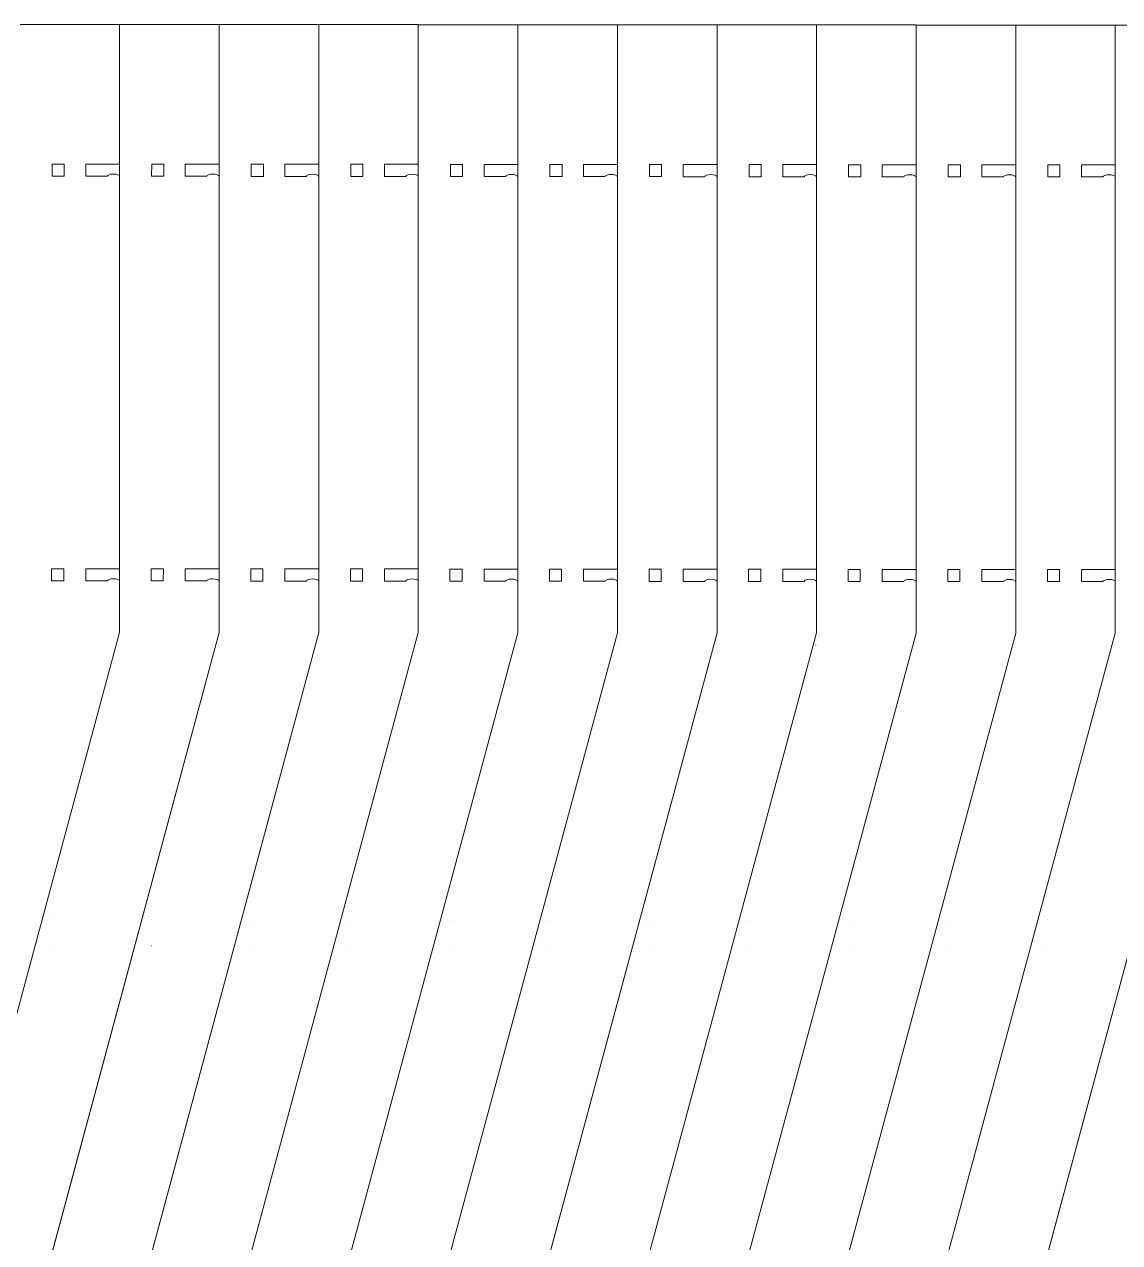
# Model space of a CAD drawing. Header units: millimetres. Extents: x 1124 to 2599, y -2339 to -506.
# Drawn here: x 1516.4 to 1877.7, y -907.8 to -506 of the extents above; entities that cross this region are included whole.
import ezdxf

# ---------------------------------------------------------------- set-up
doc = ezdxf.new("R2010")
doc.units = ezdxf.units.MM
doc.header["$MEASUREMENT"] = 0
doc.layers.add('Layer 1', color=7, linetype='Continuous')

msp = doc.modelspace()

# ---------------------------------------------------------------- linework, layer by layer
at = {"layer": 'Layer 1', "color": 6, "lineweight": 9}
for points in [[(1514.9791, -506.0138), (1514.9791, -506.0138), (1547.8206, -506.0138), (1547.8206, -506.0138)], [(1547.8206, -506.0138), (1547.8206, -506.0138), (1547.8206, -552.0977), (1547.8206, -552.0977)], [(1547.8206, -506.0405), (1547.8206, -506.0405), (1580.6633, -506.0405), (1580.6633, -506.0405)], [(1547.8206, -506.0405), (1547.8206, -506.0405), (1547.8206, -706.5675), (1547.8206, -706.5675)], [(1580.6633, -506.0405), (1580.6633, -506.0405), (1580.6633, -552.1232), (1580.6633, -552.1232)], [(1580.6633, -506.066), (1580.6633, -506.066), (1613.5049, -506.066), (1613.5049, -506.066)], [(1580.6633, -506.066), (1580.6633, -506.066), (1580.6633, -706.5931), (1580.6633, -706.5931)], [(1613.5049, -506.066), (1613.5049, -506.066), (1613.5049, -552.1499), (1613.5049, -552.1499)], [(1613.5049, -506.0926), (1613.5049, -506.0926), (1646.3465, -506.0926), (1646.3465, -506.0926)], [(1613.5049, -506.0926), (1613.5049, -506.0926), (1613.5049, -706.6197), (1613.5049, -706.6197)], [(1646.3465, -506.0926), (1646.3465, -506.0926), (1646.3465, -552.1754), (1646.3465, -552.1754)], [(1646.3465, -506.1182), (1646.3465, -506.1182), (1679.188, -506.1182), (1679.188, -506.1182)], [(1646.3465, -506.1182), (1646.3465, -506.1182), (1646.3465, -706.6452), (1646.3465, -706.6452)], [(1679.188, -506.1182), (1679.188, -506.1182), (1679.188, -552.2021), (1679.188, -552.2021)], [(1679.188, -506.1448), (1679.188, -506.1448), (1712.0296, -506.1448), (1712.0296, -506.1448)], [(1679.188, -506.1448), (1679.188, -506.1448), (1679.188, -706.6719), (1679.188, -706.6719)], [(1712.0296, -506.1448), (1712.0296, -506.1448), (1712.0296, -552.2276), (1712.0296, -552.2276)], [(1712.0296, -506.1703), (1712.0296, -506.1703), (1744.8723, -506.1703), (1744.8723, -506.1703)], [(1712.0296, -506.1703), (1712.0296, -506.1703), (1712.0296, -706.6974), (1712.0296, -706.6974)], [(1744.8723, -506.1703), (1744.8723, -506.1703), (1744.8723, -552.2542), (1744.8723, -552.2542)], [(1744.8723, -506.197), (1744.8723, -506.197), (1777.7139, -506.197), (1777.7139, -506.197)], [(1744.8723, -506.197), (1744.8723, -506.197), (1744.8723, -706.7241), (1744.8723, -706.7241)], [(1777.7139, -506.197), (1777.7139, -506.197), (1777.7139, -552.2798), (1777.7139, -552.2798)], [(1777.7139, -506.2225), (1777.7139, -506.2225), (1810.5554, -506.2225), (1810.5554, -506.2225)], [(1777.7139, -506.2225), (1777.7139, -506.2225), (1777.7139, -706.7496), (1777.7139, -706.7496)], [(1810.5554, -506.2225), (1810.5554, -506.2225), (1810.5554, -552.3064), (1810.5554, -552.3064)], [(1810.5554, -506.2492), (1810.5554, -506.2492), (1843.397, -506.2492), (1843.397, -506.2492)], [(1810.5554, -506.2492), (1810.5554, -506.2492), (1810.5554, -706.7762), (1810.5554, -706.7762)], [(1843.397, -506.2492), (1843.397, -506.2492), (1843.397, -552.3319), (1843.397, -552.3319)], [(1843.397, -506.2492), (1843.397, -506.2492), (1876.2386, -506.2492), (1876.2386, -506.2492)], [(1843.397, -506.2492), (1843.397, -506.2492), (1843.397, -706.7762), (1843.397, -706.7762)], [(1876.2386, -506.2492), (1876.2386, -506.2492), (1876.2386, -552.3319), (1876.2386, -552.3319)], [(1876.2386, -506.2747), (1876.2386, -506.2747), (1909.0813, -506.2747), (1909.0813, -506.2747)], [(1876.2386, -506.2747), (1876.2386, -506.2747), (1876.2386, -706.8018), (1876.2386, -706.8018)], [(1529.5534, -552.0922), (1529.5534, -552.0922), (1525.5574, -552.0888), (1525.5574, -552.0888)], [(1536.6574, -552.0977), (1536.6574, -552.0977), (1547.8206, -552.0977), (1547.8206, -552.0977)], [(1562.3949, -552.1177), (1562.3949, -552.1177), (1558.3989, -552.1155), (1558.3989, -552.1155)], [(1569.4989, -552.1232), (1569.4989, -552.1232), (1580.6633, -552.1232), (1580.6633, -552.1232)], [(1595.2365, -552.1443), (1595.2365, -552.1443), (1591.2405, -552.141), (1591.2405, -552.141)], [(1602.3405, -552.1499), (1602.3405, -552.1499), (1613.5049, -552.1499), (1613.5049, -552.1499)], [(1628.0781, -552.1699), (1628.0781, -552.1699), (1624.0832, -552.1676), (1624.0832, -552.1676)], [(1635.1821, -552.1754), (1635.1821, -552.1754), (1646.3465, -552.1754), (1646.3465, -552.1754)], [(1660.9208, -552.1965), (1660.9208, -552.1965), (1656.9248, -552.1932), (1656.9248, -552.1932)], [(1668.0248, -552.2021), (1668.0248, -552.2021), (1679.188, -552.2021), (1679.188, -552.2021)], [(1693.7623, -552.222), (1693.7623, -552.222), (1689.7663, -552.2198), (1689.7663, -552.2198)], [(1700.8663, -552.2276), (1700.8663, -552.2276), (1712.0296, -552.2276), (1712.0296, -552.2276)], [(1726.6039, -552.2487), (1726.6039, -552.2487), (1722.6079, -552.2453), (1722.6079, -552.2453)], [(1733.7079, -552.2542), (1733.7079, -552.2542), (1744.8723, -552.2542), (1744.8723, -552.2542)], [(1759.4455, -552.2742), (1759.4455, -552.2742), (1755.4495, -552.272), (1755.4495, -552.272)], [(1766.5495, -552.2798), (1766.5495, -552.2798), (1777.7139, -552.2798), (1777.7139, -552.2798)], [(1792.287, -552.3008), (1792.287, -552.3008), (1788.2922, -552.2975), (1788.2922, -552.2975)], [(1799.391, -552.3064), (1799.391, -552.3064), (1810.5554, -552.3064), (1810.5554, -552.3064)], [(1825.1297, -552.3264), (1825.1297, -552.3264), (1821.1337, -552.3242), (1821.1337, -552.3242)], [(1832.2337, -552.3319), (1832.2337, -552.3319), (1843.397, -552.3319), (1843.397, -552.3319)], [(1857.9713, -552.3264), (1857.9713, -552.3264), (1853.9753, -552.3242), (1853.9753, -552.3242)], [(1865.0753, -552.3319), (1865.0753, -552.3319), (1876.2386, -552.3319), (1876.2386, -552.3319)], [(1536.654, -556.0937), (1536.654, -556.0937), (1543.758, -556.0937), (1543.758, -556.0937)], [(1543.758, -556.0937), (1543.758, -555.7097), (1544.6582, -555.3911), (1545.7571, -555.3922)], [(1547.8206, -556.0937), (1547.8206, -556.0937), (1547.8206, -685.5697), (1547.8206, -685.5697)], [(1569.4956, -556.1192), (1569.4956, -556.1192), (1576.5996, -556.1192), (1576.5996, -556.1192)], [(1576.5996, -556.1192), (1576.6007, -555.7363), (1577.4998, -555.4177), (1578.5987, -555.4188)], [(1580.6633, -556.1192), (1580.6633, -556.1192), (1580.6633, -685.5952), (1580.6633, -685.5952)], [(1602.3372, -556.1459), (1602.3372, -556.1459), (1609.4412, -556.1459), (1609.4412, -556.1459)], [(1609.4412, -556.1459), (1609.4423, -555.7618), (1610.3414, -555.4433), (1611.4403, -555.4444)], [(1613.5049, -556.1459), (1613.5049, -556.1459), (1613.5049, -685.6218), (1613.5049, -685.6218)], [(1635.1799, -556.1714), (1635.1799, -556.1714), (1642.2839, -556.1714), (1642.2839, -556.1714)], [(1642.2839, -556.1714), (1642.2839, -555.7885), (1643.183, -555.4699), (1644.2819, -555.471)], [(1646.3465, -556.1714), (1646.3465, -556.1714), (1646.3465, -685.6474), (1646.3465, -685.6474)], [(1668.0214, -556.1981), (1668.0214, -556.1981), (1675.1254, -556.1981), (1675.1254, -556.1981)], [(1675.1254, -556.1981), (1675.1254, -555.814), (1676.0245, -555.4954), (1677.1234, -555.4965)], [(1679.188, -556.1981), (1679.188, -556.1981), (1679.188, -685.674), (1679.188, -685.674)], [(1700.863, -556.2236), (1700.863, -556.2236), (1707.967, -556.2236), (1707.967, -556.2236)], [(1707.967, -556.2236), (1707.967, -555.8406), (1708.8672, -555.5221), (1709.9661, -555.5232)], [(1712.0296, -556.2236), (1712.0296, -556.2236), (1712.0296, -685.6995), (1712.0296, -685.6995)], [(1733.7046, -556.2502), (1733.7046, -556.2502), (1740.8086, -556.2502), (1740.8086, -556.2502)], [(1740.8086, -556.2502), (1740.8097, -555.8662), (1741.7088, -555.5476), (1742.8077, -555.5487)], [(1744.8723, -556.2502), (1744.8723, -556.2502), (1744.8723, -685.7262), (1744.8723, -685.7262)], [(1766.5461, -556.2758), (1766.5461, -556.2758), (1773.6501, -556.2758), (1773.6501, -556.2758)], [(1773.6501, -556.2758), (1773.6513, -555.8928), (1774.5504, -555.5742), (1775.6493, -555.5753)], [(1777.7139, -556.2758), (1777.7139, -556.2758), (1777.7139, -685.7517), (1777.7139, -685.7517)], [(1799.3888, -556.3024), (1799.3888, -556.3024), (1806.4928, -556.3024), (1806.4928, -556.3024)], [(1806.4928, -556.3024), (1806.4928, -555.9183), (1807.3919, -555.5998), (1808.4908, -555.6009)], [(1810.5554, -556.3024), (1810.5554, -556.3024), (1810.5554, -685.7783), (1810.5554, -685.7783)], [(1832.2304, -556.3279), (1832.2304, -556.3279), (1839.3344, -556.3279), (1839.3344, -556.3279)], [(1839.3344, -556.3279), (1839.3344, -555.945), (1840.2335, -555.6264), (1841.3324, -555.6275)], [(1843.397, -556.3279), (1843.397, -556.3279), (1843.397, -685.8039), (1843.397, -685.8039)], [(1865.072, -556.3279), (1865.072, -556.3279), (1872.176, -556.3279), (1872.176, -556.3279)], [(1872.176, -556.3279), (1872.176, -555.945), (1873.0762, -555.6264), (1874.1751, -555.6275)], [(1876.2386, -556.3279), (1876.2386, -556.3279), (1876.2386, -685.8039), (1876.2386, -685.8039)], [(1529.4046, -685.5697), (1529.4046, -685.5697), (1525.4086, -685.5663), (1525.4086, -685.5663)], [(1536.6574, -685.5697), (1536.6574, -685.5697), (1547.8206, -685.5697), (1547.8206, -685.5697)], [(1562.2462, -685.5952), (1562.2462, -685.5952), (1558.2502, -685.5919), (1558.2502, -685.5919)], [(1569.4989, -685.5952), (1569.4989, -685.5952), (1580.6633, -685.5952), (1580.6633, -685.5952)], [(1595.0878, -685.6218), (1595.0878, -685.6218), (1591.0918, -685.6185), (1591.0918, -685.6185)], [(1602.3405, -685.6218), (1602.3405, -685.6218), (1613.5049, -685.6218), (1613.5049, -685.6218)], [(1627.9293, -685.6474), (1627.9293, -685.6474), (1623.9333, -685.644), (1623.9333, -685.644)], [(1635.1821, -685.6474), (1635.1821, -685.6474), (1646.3465, -685.6474), (1646.3465, -685.6474)], [(1660.772, -685.674), (1660.772, -685.674), (1656.776, -685.6707), (1656.776, -685.6707)], [(1668.0248, -685.674), (1668.0248, -685.674), (1679.188, -685.674), (1679.188, -685.674)], [(1693.6136, -685.6995), (1693.6136, -685.6995), (1689.6176, -685.6962), (1689.6176, -685.6962)], [(1700.8663, -685.6995), (1700.8663, -685.6995), (1712.0296, -685.6995), (1712.0296, -685.6995)], [(1726.4552, -685.7262), (1726.4552, -685.7262), (1722.4592, -685.7228), (1722.4592, -685.7228)], [(1733.7079, -685.7262), (1733.7079, -685.7262), (1744.8723, -685.7262), (1744.8723, -685.7262)], [(1759.2967, -685.7517), (1759.2967, -685.7517), (1755.3007, -685.7484), (1755.3007, -685.7484)], [(1766.5495, -685.7517), (1766.5495, -685.7517), (1777.7139, -685.7517), (1777.7139, -685.7517)], [(1792.1383, -685.7783), (1792.1383, -685.7783), (1788.1423, -685.775), (1788.1423, -685.775)], [(1799.391, -685.7783), (1799.391, -685.7783), (1810.5554, -685.7783), (1810.5554, -685.7783)], [(1824.981, -685.8039), (1824.981, -685.8039), (1820.985, -685.8005), (1820.985, -685.8005)], [(1832.2337, -685.8039), (1832.2337, -685.8039), (1843.397, -685.8039), (1843.397, -685.8039)], [(1857.8226, -685.8039), (1857.8226, -685.8039), (1853.8266, -685.8005), (1853.8266, -685.8005)], [(1865.0753, -685.8039), (1865.0753, -685.8039), (1876.2386, -685.8039), (1876.2386, -685.8039)], [(1536.654, -689.5657), (1536.654, -689.5657), (1543.758, -689.5657), (1543.758, -689.5657)], [(1543.758, -689.5657), (1543.758, -689.1816), (1544.6582, -688.863), (1545.7571, -688.8641)], [(1547.8206, -689.5657), (1547.8206, -689.5657), (1547.8206, -706.5675), (1547.8206, -706.5675)], [(1569.4956, -689.5912), (1569.4956, -689.5912), (1576.5996, -689.5912), (1576.5996, -689.5912)], [(1576.5996, -689.5912), (1576.6007, -689.2071), (1577.4998, -688.8897), (1578.5987, -688.8908)], [(1580.6633, -689.5912), (1580.6633, -689.5912), (1580.6633, -706.5931), (1580.6633, -706.5931)], [(1602.3372, -689.6178), (1602.3372, -689.6178), (1609.4412, -689.6178), (1609.4412, -689.6178)], [(1609.4412, -689.6178), (1609.4423, -689.2338), (1610.3414, -688.9152), (1611.4403, -688.9163)], [(1613.5049, -689.6178), (1613.5049, -689.6178), (1613.5049, -706.6197), (1613.5049, -706.6197)], [(1635.1799, -689.6434), (1635.1799, -689.6434), (1642.2839, -689.6434), (1642.2839, -689.6434)], [(1642.2839, -689.6434), (1642.2839, -689.2593), (1643.183, -688.9418), (1644.2819, -688.943)], [(1646.3465, -689.6434), (1646.3465, -689.6434), (1646.3465, -706.6452), (1646.3465, -706.6452)], [(1668.0214, -689.67), (1668.0214, -689.67), (1675.1254, -689.67), (1675.1254, -689.67)], [(1675.1254, -689.67), (1675.1254, -689.2859), (1676.0245, -688.9674), (1677.1234, -688.9685)], [(1679.188, -689.67), (1679.188, -689.67), (1679.188, -706.6719), (1679.188, -706.6719)], [(1700.863, -689.6955), (1700.863, -689.6955), (1707.967, -689.6955), (1707.967, -689.6955)], [(1707.967, -689.6955), (1707.967, -689.3115), (1708.8672, -688.994), (1709.9661, -688.9951)], [(1712.0296, -689.6955), (1712.0296, -689.6955), (1712.0296, -706.6974), (1712.0296, -706.6974)], [(1733.7046, -689.7222), (1733.7046, -689.7222), (1740.8086, -689.7222), (1740.8086, -689.7222)], [(1740.8086, -689.7222), (1740.8097, -689.3381), (1741.7088, -689.0195), (1742.8077, -689.0207)], [(1744.8723, -689.7222), (1744.8723, -689.7222), (1744.8723, -706.7241), (1744.8723, -706.7241)], [(1766.5461, -689.7477), (1766.5461, -689.7477), (1773.6501, -689.7477), (1773.6501, -689.7477)], [(1773.6501, -689.7477), (1773.6513, -689.3636), (1774.5504, -689.0462), (1775.6493, -689.0473)], [(1777.7139, -689.7477), (1777.7139, -689.7477), (1777.7139, -706.7496), (1777.7139, -706.7496)], [(1799.3888, -689.7743), (1799.3888, -689.7743), (1806.4928, -689.7743), (1806.4928, -689.7743)], [(1806.4928, -689.7743), (1806.4928, -689.3903), (1807.3919, -689.0717), (1808.4908, -689.0728)], [(1810.5554, -689.7743), (1810.5554, -689.7743), (1810.5554, -706.7762), (1810.5554, -706.7762)], [(1832.2304, -689.7999), (1832.2304, -689.7999), (1839.3344, -689.7999), (1839.3344, -689.7999)], [(1839.3344, -689.7999), (1839.3344, -689.4158), (1840.2335, -689.0984), (1841.3324, -689.0995)], [(1843.397, -689.7999), (1843.397, -689.7999), (1843.397, -706.8018), (1843.397, -706.8018)], [(1865.072, -689.7999), (1865.072, -689.7999), (1872.176, -689.7999), (1872.176, -689.7999)], [(1872.176, -689.7999), (1872.176, -689.4158), (1873.0762, -689.0984), (1874.1751, -689.0995)], [(1876.2386, -689.7999), (1876.2386, -689.7999), (1876.2386, -706.8018), (1876.2386, -706.8018)], [(1386.4721, -1305.1395), (1386.4721, -1305.1395), (1547.8206, -706.5675), (1547.8206, -706.5675)], [(1386.4788, -1305.114), (1386.4788, -1305.114), (1547.8206, -706.5675), (1547.8206, -706.5675)], [(1419.3137, -1305.1662), (1419.3137, -1305.1662), (1580.6633, -706.5931), (1580.6633, -706.5931)], [(1419.3204, -1305.1395), (1419.3204, -1305.1395), (1580.6633, -706.5931), (1580.6633, -706.5931)], [(1452.1553, -1305.1917), (1452.1553, -1305.1917), (1613.5049, -706.6197), (1613.5049, -706.6197)], [(1452.1619, -1305.1662), (1452.1619, -1305.1662), (1613.5049, -706.6197), (1613.5049, -706.6197)], [(1484.9968, -1305.2183), (1484.9968, -1305.2183), (1646.3465, -706.6452), (1646.3465, -706.6452)], [(1485.0035, -1305.1917), (1485.0035, -1305.1917), (1646.3465, -706.6452), (1646.3465, -706.6452)], [(1517.8384, -1305.2439), (1517.8384, -1305.2439), (1679.188, -706.6719), (1679.188, -706.6719)], [(1517.8462, -1305.2183), (1517.8462, -1305.2183), (1679.188, -706.6719), (1679.188, -706.6719)], [(1550.6811, -1305.2705), (1550.6811, -1305.2705), (1712.0296, -706.6974), (1712.0296, -706.6974)], [(1550.6878, -1305.2439), (1550.6878, -1305.2439), (1712.0296, -706.6974), (1712.0296, -706.6974)], [(1583.5227, -1305.296), (1583.5227, -1305.296), (1744.8723, -706.7241), (1744.8723, -706.7241)], [(1583.5293, -1305.2705), (1583.5293, -1305.2705), (1744.8723, -706.7241), (1744.8723, -706.7241)], [(1616.3642, -1305.3227), (1616.3642, -1305.3227), (1777.7139, -706.7496), (1777.7139, -706.7496)], [(1616.3709, -1305.296), (1616.3709, -1305.296), (1777.7139, -706.7496), (1777.7139, -706.7496)], [(1649.2058, -1305.3482), (1649.2058, -1305.3482), (1810.5554, -706.7762), (1810.5554, -706.7762)], [(1649.2125, -1305.3227), (1649.2125, -1305.3227), (1810.5554, -706.7762), (1810.5554, -706.7762)], [(1682.0474, -1305.3482), (1682.0474, -1305.3482), (1843.397, -706.7762), (1843.397, -706.7762)], [(1682.0552, -1305.3482), (1682.0552, -1305.3482), (1843.397, -706.8018), (1843.397, -706.8018)], [(1714.8901, -1305.3748), (1714.8901, -1305.3748), (1876.2386, -706.8018), (1876.2386, -706.8018)], [(1714.8967, -1305.3482), (1714.8967, -1305.3482), (1876.2386, -706.8018), (1876.2386, -706.8018)], [(1747.7316, -1305.4004), (1747.7316, -1305.4004), (1909.0813, -706.8284), (1909.0813, -706.8284)], [(1747.7383, -1305.3748), (1747.7383, -1305.3748), (1909.0813, -706.8284), (1909.0813, -706.8284)], [(1780.5732, -1304.9308), (1780.5732, -1304.9308), (1941.9228, -706.3589), (1941.9228, -706.3589)], [(1780.5799, -1305.4004), (1780.5799, -1305.4004), (1941.9228, -706.8539), (1941.9228, -706.8539)], [(1813.4148, -1304.9575), (1813.4148, -1304.9575), (1974.7644, -706.3844), (1974.7644, -706.3844)], [(1813.4214, -1304.9308), (1813.4214, -1304.9308), (1974.7644, -706.3844), (1974.7644, -706.3844)], [(1846.2564, -1304.983), (1846.2564, -1304.983), (2007.606, -706.411), (2007.606, -706.411)], [(1846.2641, -1304.9575), (1846.2641, -1304.9575), (2007.606, -706.411), (2007.606, -706.411)]]:
    msp.add_open_spline(points, degree=3, dxfattribs=at)
for points in [[(1525.5574, -552.0888), (1525.5574, -552.0888), (1525.5574, -552.0888), (1525.5574, -552.0888), (1525.5574, -552.0888), (1525.5574, -552.0888), (1525.554, -556.0848), (1525.554, -556.0848)], [(1529.55, -556.0882), (1529.55, -556.0882), (1529.55, -556.0882), (1529.55, -556.0882), (1529.55, -556.0882), (1529.55, -556.0882), (1529.5534, -552.0922), (1529.5534, -552.0922)], [(1536.6574, -552.0977), (1536.6574, -552.0977), (1536.6574, -552.0977), (1536.6574, -552.0977), (1536.6574, -552.0977), (1536.6574, -552.0977), (1536.654, -556.0937), (1536.654, -556.0937)], [(1558.3989, -552.1155), (1558.3989, -552.1155), (1558.3989, -552.1155), (1558.3989, -552.1155), (1558.3989, -552.1155), (1558.3989, -552.1155), (1558.3956, -556.1104), (1558.3956, -556.1104)], [(1562.3916, -556.1137), (1562.3916, -556.1137), (1562.3916, -556.1137), (1562.3916, -556.1137), (1562.3916, -556.1137), (1562.3916, -556.1137), (1562.3949, -552.1177), (1562.3949, -552.1177)], [(1569.4989, -552.1232), (1569.4989, -552.1232), (1569.4989, -552.1232), (1569.4989, -552.1232), (1569.4989, -552.1232), (1569.4989, -552.1232), (1569.4956, -556.1192), (1569.4956, -556.1192)], [(1591.2405, -552.141), (1591.2405, -552.141), (1591.2405, -552.141), (1591.2405, -552.141), (1591.2405, -552.141), (1591.2405, -552.141), (1591.2372, -556.137), (1591.2372, -556.137)], [(1595.2332, -556.1403), (1595.2332, -556.1403), (1595.2332, -556.1403), (1595.2332, -556.1403), (1595.2332, -556.1403), (1595.2332, -556.1403), (1595.2365, -552.1443), (1595.2365, -552.1443)], [(1602.3405, -552.1499), (1602.3405, -552.1499), (1602.3405, -552.1499), (1602.3405, -552.1499), (1602.3405, -552.1499), (1602.3405, -552.1499), (1602.3372, -556.1459), (1602.3372, -556.1459)], [(1624.0832, -552.1676), (1624.0832, -552.1676), (1624.0832, -552.1676), (1624.0832, -552.1676), (1624.0832, -552.1676), (1624.0832, -552.1676), (1624.0799, -556.1625), (1624.0799, -556.1625)], [(1628.0759, -556.1659), (1628.0759, -556.1659), (1628.0759, -556.1659), (1628.0759, -556.1659), (1628.0759, -556.1659), (1628.0759, -556.1659), (1628.0781, -552.1699), (1628.0781, -552.1699)], [(1635.1821, -552.1754), (1635.1821, -552.1754), (1635.1821, -552.1754), (1635.1821, -552.1754), (1635.1821, -552.1754), (1635.1821, -552.1754), (1635.1799, -556.1714), (1635.1799, -556.1714)], [(1656.9248, -552.1932), (1656.9248, -552.1932), (1656.9248, -552.1932), (1656.9248, -552.1932), (1656.9248, -552.1932), (1656.9248, -552.1932), (1656.9214, -556.1892), (1656.9214, -556.1892)], [(1660.9174, -556.1925), (1660.9174, -556.1925), (1660.9174, -556.1925), (1660.9174, -556.1925), (1660.9174, -556.1925), (1660.9174, -556.1925), (1660.9208, -552.1965), (1660.9208, -552.1965)], [(1668.0248, -552.2021), (1668.0248, -552.2021), (1668.0248, -552.2021), (1668.0248, -552.2021), (1668.0248, -552.2021), (1668.0248, -552.2021), (1668.0214, -556.1981), (1668.0214, -556.1981)], [(1689.7663, -552.2198), (1689.7663, -552.2198), (1689.7663, -552.2198), (1689.7663, -552.2198), (1689.7663, -552.2198), (1689.7663, -552.2198), (1689.763, -556.2147), (1689.763, -556.2147)], [(1693.759, -556.218), (1693.759, -556.218), (1693.759, -556.218), (1693.759, -556.218), (1693.759, -556.218), (1693.759, -556.218), (1693.7623, -552.222), (1693.7623, -552.222)], [(1700.8663, -552.2276), (1700.8663, -552.2276), (1700.8663, -552.2276), (1700.8663, -552.2276), (1700.8663, -552.2276), (1700.8663, -552.2276), (1700.863, -556.2236), (1700.863, -556.2236)], [(1722.6079, -552.2453), (1722.6079, -552.2453), (1722.6079, -552.2453), (1722.6079, -552.2453), (1722.6079, -552.2453), (1722.6079, -552.2453), (1722.6046, -556.2413), (1722.6046, -556.2413)], [(1726.6006, -556.2447), (1726.6006, -556.2447), (1726.6006, -556.2447), (1726.6006, -556.2447), (1726.6006, -556.2447), (1726.6006, -556.2447), (1726.6039, -552.2487), (1726.6039, -552.2487)], [(1733.7079, -552.2542), (1733.7079, -552.2542), (1733.7079, -552.2542), (1733.7079, -552.2542), (1733.7079, -552.2542), (1733.7079, -552.2542), (1733.7046, -556.2502), (1733.7046, -556.2502)], [(1755.4495, -552.272), (1755.4495, -552.272), (1755.4495, -552.272), (1755.4495, -552.272), (1755.4495, -552.272), (1755.4495, -552.272), (1755.4461, -556.2669), (1755.4461, -556.2669)], [(1759.4421, -556.2702), (1759.4421, -556.2702), (1759.4421, -556.2702), (1759.4421, -556.2702), (1759.4421, -556.2702), (1759.4421, -556.2702), (1759.4455, -552.2742), (1759.4455, -552.2742)], [(1766.5495, -552.2798), (1766.5495, -552.2798), (1766.5495, -552.2798), (1766.5495, -552.2798), (1766.5495, -552.2798), (1766.5495, -552.2798), (1766.5461, -556.2758), (1766.5461, -556.2758)], [(1788.2922, -552.2975), (1788.2922, -552.2975), (1788.2922, -552.2975), (1788.2922, -552.2975), (1788.2922, -552.2975), (1788.2922, -552.2975), (1788.2888, -556.2935), (1788.2888, -556.2935)], [(1792.2848, -556.2968), (1792.2848, -556.2968), (1792.2848, -556.2968), (1792.2848, -556.2968), (1792.2848, -556.2968), (1792.2848, -556.2968), (1792.287, -552.3008), (1792.287, -552.3008)], [(1799.391, -552.3064), (1799.391, -552.3064), (1799.391, -552.3064), (1799.391, -552.3064), (1799.391, -552.3064), (1799.391, -552.3064), (1799.3888, -556.3024), (1799.3888, -556.3024)], [(1821.1337, -552.3242), (1821.1337, -552.3242), (1821.1337, -552.3242), (1821.1337, -552.3242), (1821.1337, -552.3242), (1821.1337, -552.3242), (1821.1304, -556.319), (1821.1304, -556.319)], [(1825.1264, -556.3224), (1825.1264, -556.3224), (1825.1264, -556.3224), (1825.1264, -556.3224), (1825.1264, -556.3224), (1825.1264, -556.3224), (1825.1297, -552.3264), (1825.1297, -552.3264)], [(1832.2337, -552.3319), (1832.2337, -552.3319), (1832.2337, -552.3319), (1832.2337, -552.3319), (1832.2337, -552.3319), (1832.2337, -552.3319), (1832.2304, -556.3279), (1832.2304, -556.3279)], [(1853.9753, -552.3242), (1853.9753, -552.3242), (1853.9753, -552.3242), (1853.9753, -552.3242), (1853.9753, -552.3242), (1853.9753, -552.3242), (1853.972, -556.319), (1853.972, -556.319)], [(1857.968, -556.3224), (1857.968, -556.3224), (1857.968, -556.3224), (1857.968, -556.3224), (1857.968, -556.3224), (1857.968, -556.3224), (1857.9713, -552.3264), (1857.9713, -552.3264)], [(1865.0753, -552.3319), (1865.0753, -552.3319), (1865.0753, -552.3319), (1865.0753, -552.3319), (1865.0753, -552.3319), (1865.0753, -552.3319), (1865.072, -556.3279), (1865.072, -556.3279)], [(1525.554, -556.0848), (1525.554, -556.0848), (1525.554, -556.0848), (1525.554, -556.0848), (1525.554, -556.0848), (1525.554, -556.0848), (1529.55, -556.0882), (1529.55, -556.0882)], [(1545.7571, -555.3922), (1545.7571, -555.3922), (1545.7571, -555.3922), (1545.7571, -555.3922), (1545.7571, -555.3922), (1546.8549, -555.3933), (1547.754, -555.713), (1547.8206, -556.0937)], [(1558.3956, -556.1104), (1558.3956, -556.1104), (1558.3956, -556.1104), (1558.3956, -556.1104), (1558.3956, -556.1104), (1558.3956, -556.1104), (1562.3916, -556.1137), (1562.3916, -556.1137)], [(1578.5987, -555.4188), (1578.5987, -555.4188), (1578.5987, -555.4188), (1578.5987, -555.4188), (1578.5987, -555.4188), (1579.6976, -555.4188), (1580.5967, -555.7385), (1580.6633, -556.1192)], [(1591.2372, -556.137), (1591.2372, -556.137), (1591.2372, -556.137), (1591.2372, -556.137), (1591.2372, -556.137), (1591.2372, -556.137), (1595.2332, -556.1403), (1595.2332, -556.1403)], [(1611.4403, -555.4444), (1611.4403, -555.4444), (1611.4403, -555.4444), (1611.4403, -555.4444), (1611.4403, -555.4444), (1612.5392, -555.4455), (1613.4383, -555.7652), (1613.5049, -556.1459)], [(1624.0799, -556.1625), (1624.0799, -556.1625), (1624.0799, -556.1625), (1624.0799, -556.1625), (1624.0799, -556.1625), (1624.0799, -556.1625), (1628.0759, -556.1659), (1628.0759, -556.1659)], [(1644.2819, -555.471), (1644.2819, -555.471), (1644.2819, -555.471), (1644.2819, -555.471), (1644.2819, -555.471), (1645.3808, -555.471), (1646.2799, -555.7907), (1646.3465, -556.1714)], [(1656.9214, -556.1892), (1656.9214, -556.1892), (1656.9214, -556.1892), (1656.9214, -556.1892), (1656.9214, -556.1892), (1656.9214, -556.1892), (1660.9174, -556.1925), (1660.9174, -556.1925)], [(1677.1234, -555.4965), (1677.1234, -555.4965), (1677.1234, -555.4965), (1677.1234, -555.4965), (1677.1234, -555.4965), (1678.2223, -555.4976), (1679.1214, -555.8173), (1679.188, -556.1981)], [(1689.763, -556.2147), (1689.763, -556.2147), (1689.763, -556.2147), (1689.763, -556.2147), (1689.763, -556.2147), (1689.763, -556.2147), (1693.759, -556.218), (1693.759, -556.218)], [(1709.9661, -555.5232), (1709.9661, -555.5232), (1709.9661, -555.5232), (1709.9661, -555.5232), (1709.9661, -555.5232), (1711.0639, -555.5232), (1711.963, -555.8429), (1712.0296, -556.2236)], [(1722.6046, -556.2413), (1722.6046, -556.2413), (1722.6046, -556.2413), (1722.6046, -556.2413), (1722.6046, -556.2413), (1722.6046, -556.2413), (1726.6006, -556.2447), (1726.6006, -556.2447)], [(1742.8077, -555.5487), (1742.8077, -555.5487), (1742.8077, -555.5487), (1742.8077, -555.5487), (1742.8077, -555.5487), (1743.9066, -555.5498), (1744.8057, -555.8695), (1744.8723, -556.2502)], [(1755.4461, -556.2669), (1755.4461, -556.2669), (1755.4461, -556.2669), (1755.4461, -556.2669), (1755.4461, -556.2669), (1755.4461, -556.2669), (1759.4421, -556.2702), (1759.4421, -556.2702)], [(1775.6493, -555.5753), (1775.6493, -555.5753), (1775.6493, -555.5753), (1775.6493, -555.5753), (1775.6493, -555.5753), (1776.7482, -555.5753), (1777.6473, -555.895), (1777.7139, -556.2758)], [(1788.2888, -556.2935), (1788.2888, -556.2935), (1788.2888, -556.2935), (1788.2888, -556.2935), (1788.2888, -556.2935), (1788.2888, -556.2935), (1792.2848, -556.2968), (1792.2848, -556.2968)], [(1808.4908, -555.6009), (1808.4908, -555.6009), (1808.4908, -555.6009), (1808.4908, -555.6009), (1808.4908, -555.6009), (1809.5897, -555.602), (1810.4888, -555.9217), (1810.5554, -556.3024)], [(1821.1304, -556.319), (1821.1304, -556.319), (1821.1304, -556.319), (1821.1304, -556.319), (1821.1304, -556.319), (1821.1304, -556.319), (1825.1264, -556.3224), (1825.1264, -556.3224)], [(1841.3324, -555.6275), (1841.3324, -555.6275), (1841.3324, -555.6275), (1841.3324, -555.6275), (1841.3324, -555.6275), (1842.4313, -555.6275), (1843.3304, -555.9472), (1843.397, -556.3279)], [(1853.972, -556.319), (1853.972, -556.319), (1853.972, -556.319), (1853.972, -556.319), (1853.972, -556.319), (1853.972, -556.319), (1857.968, -556.3224), (1857.968, -556.3224)], [(1874.1751, -555.6275), (1874.1751, -555.6275), (1874.1751, -555.6275), (1874.1751, -555.6275), (1874.1751, -555.6275), (1875.2729, -555.6275), (1876.172, -555.9472), (1876.2386, -556.3279)], [(1525.4086, -685.5663), (1525.4086, -685.5663), (1525.4086, -685.5663), (1525.4086, -685.5663), (1525.4086, -685.5663), (1525.4086, -685.5663), (1525.4053, -689.5623), (1525.4053, -689.5623)], [(1529.4013, -689.5657), (1529.4013, -689.5657), (1529.4013, -689.5657), (1529.4013, -689.5657), (1529.4013, -689.5657), (1529.4013, -689.5657), (1529.4046, -685.5697), (1529.4046, -685.5697)], [(1536.6574, -685.5697), (1536.6574, -685.5697), (1536.6574, -685.5697), (1536.6574, -685.5697), (1536.6574, -685.5697), (1536.6574, -685.5697), (1536.654, -689.5657), (1536.654, -689.5657)], [(1558.2502, -685.5919), (1558.2502, -685.5919), (1558.2502, -685.5919), (1558.2502, -685.5919), (1558.2502, -685.5919), (1558.2502, -685.5919), (1558.2469, -689.5879), (1558.2469, -689.5879)], [(1562.2429, -689.5912), (1562.2429, -689.5912), (1562.2429, -689.5912), (1562.2429, -689.5912), (1562.2429, -689.5912), (1562.2429, -689.5912), (1562.2462, -685.5952), (1562.2462, -685.5952)], [(1569.4989, -685.5952), (1569.4989, -685.5952), (1569.4989, -685.5952), (1569.4989, -685.5952), (1569.4989, -685.5952), (1569.4989, -685.5952), (1569.4956, -689.5912), (1569.4956, -689.5912)], [(1591.0918, -685.6185), (1591.0918, -685.6185), (1591.0918, -685.6185), (1591.0918, -685.6185), (1591.0918, -685.6185), (1591.0918, -685.6185), (1591.0884, -689.6145), (1591.0884, -689.6145)], [(1595.0844, -689.6178), (1595.0844, -689.6178), (1595.0844, -689.6178), (1595.0844, -689.6178), (1595.0844, -689.6178), (1595.0844, -689.6178), (1595.0878, -685.6218), (1595.0878, -685.6218)], [(1602.3405, -685.6218), (1602.3405, -685.6218), (1602.3405, -685.6218), (1602.3405, -685.6218), (1602.3405, -685.6218), (1602.3405, -685.6218), (1602.3372, -689.6178), (1602.3372, -689.6178)], [(1623.9333, -685.644), (1623.9333, -685.644), (1623.9333, -685.644), (1623.9333, -685.644), (1623.9333, -685.644), (1623.9333, -685.644), (1623.93, -689.64), (1623.93, -689.64)], [(1627.926, -689.6434), (1627.926, -689.6434), (1627.926, -689.6434), (1627.926, -689.6434), (1627.926, -689.6434), (1627.926, -689.6434), (1627.9293, -685.6474), (1627.9293, -685.6474)], [(1635.1821, -685.6474), (1635.1821, -685.6474), (1635.1821, -685.6474), (1635.1821, -685.6474), (1635.1821, -685.6474), (1635.1821, -685.6474), (1635.1799, -689.6434), (1635.1799, -689.6434)], [(1656.776, -685.6707), (1656.776, -685.6707), (1656.776, -685.6707), (1656.776, -685.6707), (1656.776, -685.6707), (1656.776, -685.6707), (1656.7727, -689.6667), (1656.7727, -689.6667)], [(1660.7687, -689.67), (1660.7687, -689.67), (1660.7687, -689.67), (1660.7687, -689.67), (1660.7687, -689.67), (1660.7687, -689.67), (1660.772, -685.674), (1660.772, -685.674)], [(1668.0248, -685.674), (1668.0248, -685.674), (1668.0248, -685.674), (1668.0248, -685.674), (1668.0248, -685.674), (1668.0248, -685.674), (1668.0214, -689.67), (1668.0214, -689.67)], [(1689.6176, -685.6962), (1689.6176, -685.6962), (1689.6176, -685.6962), (1689.6176, -685.6962), (1689.6176, -685.6962), (1689.6176, -685.6962), (1689.6143, -689.6922), (1689.6143, -689.6922)], [(1693.6103, -689.6955), (1693.6103, -689.6955), (1693.6103, -689.6955), (1693.6103, -689.6955), (1693.6103, -689.6955), (1693.6103, -689.6955), (1693.6136, -685.6995), (1693.6136, -685.6995)], [(1700.8663, -685.6995), (1700.8663, -685.6995), (1700.8663, -685.6995), (1700.8663, -685.6995), (1700.8663, -685.6995), (1700.8663, -685.6995), (1700.863, -689.6955), (1700.863, -689.6955)], [(1722.4592, -685.7228), (1722.4592, -685.7228), (1722.4592, -685.7228), (1722.4592, -685.7228), (1722.4592, -685.7228), (1722.4592, -685.7228), (1722.4558, -689.7188), (1722.4558, -689.7188)], [(1726.4518, -689.7222), (1726.4518, -689.7222), (1726.4518, -689.7222), (1726.4518, -689.7222), (1726.4518, -689.7222), (1726.4518, -689.7222), (1726.4552, -685.7262), (1726.4552, -685.7262)], [(1733.7079, -685.7262), (1733.7079, -685.7262), (1733.7079, -685.7262), (1733.7079, -685.7262), (1733.7079, -685.7262), (1733.7079, -685.7262), (1733.7046, -689.7222), (1733.7046, -689.7222)], [(1755.3007, -685.7484), (1755.3007, -685.7484), (1755.3007, -685.7484), (1755.3007, -685.7484), (1755.3007, -685.7484), (1755.3007, -685.7484), (1755.2974, -689.7444), (1755.2974, -689.7444)], [(1759.2934, -689.7477), (1759.2934, -689.7477), (1759.2934, -689.7477), (1759.2934, -689.7477), (1759.2934, -689.7477), (1759.2934, -689.7477), (1759.2967, -685.7517), (1759.2967, -685.7517)], [(1766.5495, -685.7517), (1766.5495, -685.7517), (1766.5495, -685.7517), (1766.5495, -685.7517), (1766.5495, -685.7517), (1766.5495, -685.7517), (1766.5461, -689.7477), (1766.5461, -689.7477)], [(1788.1423, -685.775), (1788.1423, -685.775), (1788.1423, -685.775), (1788.1423, -685.775), (1788.1423, -685.775), (1788.1423, -685.775), (1788.139, -689.771), (1788.139, -689.771)], [(1792.135, -689.7743), (1792.135, -689.7743), (1792.135, -689.7743), (1792.135, -689.7743), (1792.135, -689.7743), (1792.135, -689.7743), (1792.1383, -685.7783), (1792.1383, -685.7783)], [(1799.391, -685.7783), (1799.391, -685.7783), (1799.391, -685.7783), (1799.391, -685.7783), (1799.391, -685.7783), (1799.391, -685.7783), (1799.3888, -689.7743), (1799.3888, -689.7743)], [(1820.985, -685.8005), (1820.985, -685.8005), (1820.985, -685.8005), (1820.985, -685.8005), (1820.985, -685.8005), (1820.985, -685.8005), (1820.9817, -689.7965), (1820.9817, -689.7965)], [(1824.9777, -689.7999), (1824.9777, -689.7999), (1824.9777, -689.7999), (1824.9777, -689.7999), (1824.9777, -689.7999), (1824.9777, -689.7999), (1824.981, -685.8039), (1824.981, -685.8039)], [(1832.2337, -685.8039), (1832.2337, -685.8039), (1832.2337, -685.8039), (1832.2337, -685.8039), (1832.2337, -685.8039), (1832.2337, -685.8039), (1832.2304, -689.7999), (1832.2304, -689.7999)], [(1853.8266, -685.8005), (1853.8266, -685.8005), (1853.8266, -685.8005), (1853.8266, -685.8005), (1853.8266, -685.8005), (1853.8266, -685.8005), (1853.8232, -689.7965), (1853.8232, -689.7965)], [(1857.8192, -689.7999), (1857.8192, -689.7999), (1857.8192, -689.7999), (1857.8192, -689.7999), (1857.8192, -689.7999), (1857.8192, -689.7999), (1857.8226, -685.8039), (1857.8226, -685.8039)], [(1865.0753, -685.8039), (1865.0753, -685.8039), (1865.0753, -685.8039), (1865.0753, -685.8039), (1865.0753, -685.8039), (1865.0753, -685.8039), (1865.072, -689.7999), (1865.072, -689.7999)], [(1525.4053, -689.5623), (1525.4053, -689.5623), (1525.4053, -689.5623), (1525.4053, -689.5623), (1525.4053, -689.5623), (1525.4053, -689.5623), (1529.4013, -689.5657), (1529.4013, -689.5657)], [(1545.7571, -688.8641), (1545.7571, -688.8641), (1545.7571, -688.8641), (1545.7571, -688.8641), (1545.7571, -688.8641), (1546.8549, -688.8653), (1547.754, -689.1849), (1547.8206, -689.5657)], [(1558.2469, -689.5879), (1558.2469, -689.5879), (1558.2469, -689.5879), (1558.2469, -689.5879), (1558.2469, -689.5879), (1558.2469, -689.5879), (1562.2429, -689.5912), (1562.2429, -689.5912)], [(1578.5987, -688.8908), (1578.5987, -688.8908), (1578.5987, -688.8908), (1578.5987, -688.8908), (1578.5987, -688.8908), (1579.6976, -688.8908), (1580.5967, -689.2105), (1580.6633, -689.5912)], [(1591.0884, -689.6145), (1591.0884, -689.6145), (1591.0884, -689.6145), (1591.0884, -689.6145), (1591.0884, -689.6145), (1591.0884, -689.6145), (1595.0844, -689.6178), (1595.0844, -689.6178)], [(1611.4403, -688.9163), (1611.4403, -688.9163), (1611.4403, -688.9163), (1611.4403, -688.9163), (1611.4403, -688.9163), (1612.5392, -688.9174), (1613.4383, -689.2371), (1613.5049, -689.6178)], [(1623.93, -689.64), (1623.93, -689.64), (1623.93, -689.64), (1623.93, -689.64), (1623.93, -689.64), (1623.93, -689.64), (1627.926, -689.6434), (1627.926, -689.6434)], [(1644.2819, -688.943), (1644.2819, -688.943), (1644.2819, -688.943), (1644.2819, -688.943), (1644.2819, -688.943), (1645.3808, -688.943), (1646.2799, -689.2626), (1646.3465, -689.6434)], [(1656.7727, -689.6667), (1656.7727, -689.6667), (1656.7727, -689.6667), (1656.7727, -689.6667), (1656.7727, -689.6667), (1656.7727, -689.6667), (1660.7687, -689.67), (1660.7687, -689.67)], [(1677.1234, -688.9685), (1677.1234, -688.9685), (1677.1234, -688.9685), (1677.1234, -688.9685), (1677.1234, -688.9685), (1678.2223, -688.9696), (1679.1214, -689.2893), (1679.188, -689.67)], [(1689.6143, -689.6922), (1689.6143, -689.6922), (1689.6143, -689.6922), (1689.6143, -689.6922), (1689.6143, -689.6922), (1689.6143, -689.6922), (1693.6103, -689.6955), (1693.6103, -689.6955)], [(1709.9661, -688.9951), (1709.9661, -688.9951), (1709.9661, -688.9951), (1709.9661, -688.9951), (1709.9661, -688.9951), (1711.0639, -688.9951), (1711.963, -689.3148), (1712.0296, -689.6955)], [(1722.4558, -689.7188), (1722.4558, -689.7188), (1722.4558, -689.7188), (1722.4558, -689.7188), (1722.4558, -689.7188), (1722.4558, -689.7188), (1726.4518, -689.7222), (1726.4518, -689.7222)], [(1742.8077, -689.0207), (1742.8077, -689.0207), (1742.8077, -689.0207), (1742.8077, -689.0207), (1742.8077, -689.0207), (1743.9066, -689.0218), (1744.8057, -689.3414), (1744.8723, -689.7222)], [(1755.2974, -689.7444), (1755.2974, -689.7444), (1755.2974, -689.7444), (1755.2974, -689.7444), (1755.2974, -689.7444), (1755.2974, -689.7444), (1759.2934, -689.7477), (1759.2934, -689.7477)], [(1775.6493, -689.0473), (1775.6493, -689.0473), (1775.6493, -689.0473), (1775.6493, -689.0473), (1775.6493, -689.0473), (1776.7482, -689.0473), (1777.6473, -689.367), (1777.7139, -689.7477)], [(1788.139, -689.771), (1788.139, -689.771), (1788.139, -689.771), (1788.139, -689.771), (1788.139, -689.771), (1788.139, -689.771), (1792.135, -689.7743), (1792.135, -689.7743)], [(1808.4908, -689.0728), (1808.4908, -689.0728), (1808.4908, -689.0728), (1808.4908, -689.0728), (1808.4908, -689.0728), (1809.5897, -689.0739), (1810.4888, -689.3936), (1810.5554, -689.7743)], [(1820.9817, -689.7965), (1820.9817, -689.7965), (1820.9817, -689.7965), (1820.9817, -689.7965), (1820.9817, -689.7965), (1820.9817, -689.7965), (1824.9777, -689.7999), (1824.9777, -689.7999)], [(1841.3324, -689.0995), (1841.3324, -689.0995), (1841.3324, -689.0995), (1841.3324, -689.0995), (1841.3324, -689.0995), (1842.4313, -689.0995), (1843.3304, -689.4191), (1843.397, -689.7999)], [(1853.8232, -689.7965), (1853.8232, -689.7965), (1853.8232, -689.7965), (1853.8232, -689.7965), (1853.8232, -689.7965), (1853.8232, -689.7965), (1857.8192, -689.7999), (1857.8192, -689.7999)], [(1874.1751, -689.0995), (1874.1751, -689.0995), (1874.1751, -689.0995), (1874.1751, -689.0995), (1874.1751, -689.0995), (1875.2729, -689.0995), (1876.172, -689.4191), (1876.2386, -689.7999)], [(1547.5953, -710.5325), (1547.5953, -710.5325), (1547.5953, -710.5325), (1547.5953, -710.5325), (1547.5953, -710.5325), (1547.5953, -710.5325), (1547.5953, -710.5314), (1547.5953, -710.5314)], [(1580.4369, -710.5591), (1580.4369, -710.5591), (1580.4369, -710.5591), (1580.4369, -710.5591), (1580.4369, -710.5591), (1580.4369, -710.558), (1580.4369, -710.558), (1580.4369, -710.5569)], [(1613.2796, -710.5846), (1613.2796, -710.5846), (1613.2796, -710.5846), (1613.2796, -710.5846), (1613.2796, -710.5846), (1613.2796, -710.5846), (1613.2796, -710.5835), (1613.2796, -710.5835)], [(1646.1211, -710.6113), (1646.1211, -710.6113), (1646.1211, -710.6113), (1646.1211, -710.6113), (1646.1211, -710.6113), (1646.1211, -710.6102), (1646.1211, -710.6102), (1646.1211, -710.6091)], [(1678.9627, -710.6368), (1678.9627, -710.6368), (1678.9627, -710.6368), (1678.9627, -710.6368), (1678.9627, -710.6368), (1678.9627, -710.6368), (1678.9627, -710.6357), (1678.9627, -710.6357)], [(1711.8043, -710.6634), (1711.8043, -710.6634), (1711.8043, -710.6634), (1711.8043, -710.6634), (1711.8043, -710.6634), (1711.8043, -710.6623), (1711.8043, -710.6623), (1711.8043, -710.6612)], [(1744.6458, -710.689), (1744.6458, -710.689), (1744.6458, -710.689), (1744.6458, -710.689), (1744.6458, -710.689), (1744.6458, -710.689), (1744.6458, -710.6879), (1744.6458, -710.6879)], [(1777.4885, -710.7156), (1777.4885, -710.7156), (1777.4885, -710.7156), (1777.4885, -710.7156), (1777.4885, -710.7156), (1777.4885, -710.7145), (1777.4885, -710.7145), (1777.4885, -710.7134)], [(1810.3301, -710.7411), (1810.3301, -710.7411), (1810.3301, -710.7411), (1810.3301, -710.7411), (1810.3301, -710.7411), (1810.3301, -710.7411), (1810.3301, -710.74), (1810.3301, -710.74)], [(1843.1717, -710.7678), (1843.1717, -710.7678), (1843.1717, -710.7678), (1843.1717, -710.7678), (1843.1717, -710.7678), (1843.1717, -710.7667), (1843.1717, -710.7667), (1843.1717, -710.7656)], [(1876.0132, -710.7678), (1876.0132, -710.7678), (1876.0132, -710.7678), (1876.0132, -710.7678), (1876.0132, -710.7678), (1876.0132, -710.7667), (1876.0132, -710.7667), (1876.0132, -710.7656)], [(1525.5696, -801.3804), (1525.5696, -801.3804), (1525.5696, -801.3804), (1525.5696, -801.3804), (1525.5696, -801.3804), (1525.5707, -801.3804), (1525.5707, -801.3793), (1525.5718, -801.3793)], [(1558.4111, -801.4071), (1558.4111, -801.4071), (1558.4111, -801.4071), (1558.4111, -801.4071), (1558.4111, -801.4071), (1558.4122, -801.4059), (1558.4122, -801.4059), (1558.4134, -801.4059)], [(1591.2538, -801.4326), (1591.2538, -801.4326), (1591.2538, -801.4326), (1591.2538, -801.4326), (1591.2538, -801.4326), (1591.2538, -801.4326), (1591.2538, -801.4315), (1591.2549, -801.4315)], [(1624.0954, -801.4592), (1624.0954, -801.4592), (1624.0954, -801.4592), (1624.0954, -801.4592), (1624.0954, -801.4592), (1624.0954, -801.4581), (1624.0965, -801.4581), (1624.0965, -801.4581)], [(1656.937, -801.4848), (1656.937, -801.4848), (1656.937, -801.4848), (1656.937, -801.4848), (1656.937, -801.4848), (1656.937, -801.4848), (1656.9381, -801.4836), (1656.9381, -801.4836)], [(1689.7785, -801.5114), (1689.7785, -801.5114), (1689.7785, -801.5114), (1689.7785, -801.5114), (1689.7785, -801.5114), (1689.7796, -801.5103), (1689.7796, -801.5103), (1689.7808, -801.5103)], [(1722.6201, -801.5369), (1722.6201, -801.5369), (1722.6201, -801.5369), (1722.6201, -801.5369), (1722.6201, -801.5369), (1722.6212, -801.5369), (1722.6212, -801.5358), (1722.6223, -801.5358)], [(1755.4628, -801.5369), (1755.4628, -801.5369), (1755.4628, -801.5369), (1755.4628, -801.5369), (1755.4628, -801.5369), (1755.4628, -801.5369), (1755.4628, -801.5358), (1755.4639, -801.5358)], [(1788.3044, -801.5636), (1788.3044, -801.5636), (1788.3044, -801.5636), (1788.3044, -801.5636), (1788.3044, -801.5636), (1788.3044, -801.5625), (1788.3055, -801.5625), (1788.3055, -801.5625)], [(1821.1459, -801.5891), (1821.1459, -801.5891), (1821.1459, -801.5891), (1821.1459, -801.5891), (1821.1459, -801.5891), (1821.1459, -801.5891), (1821.147, -801.588), (1821.147, -801.588)], [(1853.9875, -801.1196), (1853.9875, -801.1196), (1853.9875, -801.1196), (1853.9875, -801.1196), (1853.9875, -801.1196), (1853.9886, -801.1196), (1853.9886, -801.1185), (1853.9897, -801.1185)], [(1525.554, -809.9174), (1525.554, -809.9174), (1525.554, -809.9174), (1525.554, -809.9174), (1525.554, -809.9174), (1525.5551, -809.9163), (1525.5551, -809.9163), (1525.5562, -809.9163)], [(1558.3967, -809.943), (1558.3967, -809.943), (1558.3967, -809.943), (1558.3967, -809.943), (1558.3967, -809.943), (1558.3967, -809.943), (1558.3967, -809.9418), (1558.3978, -809.9418)], [(1591.2383, -809.9696), (1591.2383, -809.9696), (1591.2383, -809.9696), (1591.2383, -809.9696), (1591.2383, -809.9696), (1591.2383, -809.9685), (1591.2394, -809.9685), (1591.2394, -809.9685)], [(1624.0799, -809.9951), (1624.0799, -809.9951), (1624.0799, -809.9951), (1624.0799, -809.9951), (1624.0799, -809.9951), (1624.0799, -809.9951), (1624.081, -809.994), (1624.081, -809.994)], [(1656.9214, -810.0218), (1656.9214, -810.0218), (1656.9214, -810.0218), (1656.9214, -810.0218), (1656.9214, -810.0218), (1656.9225, -810.0207), (1656.9225, -810.0207), (1656.9225, -810.0207)], [(1689.763, -810.0473), (1689.763, -810.0473), (1689.763, -810.0473), (1689.763, -810.0473), (1689.763, -810.0473), (1689.7641, -810.0473), (1689.7641, -810.0462), (1689.7652, -810.0462)], [(1722.6057, -810.0739), (1722.6057, -810.0739), (1722.6057, -810.0739), (1722.6057, -810.0739), (1722.6057, -810.0739), (1722.6057, -810.0728), (1722.6057, -810.0728), (1722.6068, -810.0728)], [(1755.4473, -810.0995), (1755.4473, -810.0995), (1755.4473, -810.0995), (1755.4473, -810.0995), (1755.4473, -810.0995), (1755.4473, -810.0995), (1755.4484, -810.0984), (1755.4484, -810.0984)], [(1788.2888, -810.0995), (1788.2888, -810.0995), (1788.2888, -810.0995), (1788.2888, -810.0995), (1788.2888, -810.0995), (1788.2888, -810.0995), (1788.2899, -810.0984), (1788.2899, -810.0984)], [(1821.1304, -810.1261), (1821.1304, -810.1261), (1821.1304, -810.1261), (1821.1304, -810.1261), (1821.1304, -810.1261), (1821.1315, -810.125), (1821.1315, -810.125), (1821.1315, -810.125)], [(1853.972, -810.1516), (1853.972, -810.1516), (1853.972, -810.1516), (1853.972, -810.1516), (1853.972, -810.1516), (1853.9731, -810.1516), (1853.9731, -810.1505), (1853.9742, -810.1505)]]:
    msp.add_open_spline(points, degree=3, knots=[0, 0, 0, 0, 0.33333333, 0.33333333, 0.33333333, 0.33333333, 1, 1, 1, 1], dxfattribs=at)

doc.saveas('drawing.dxf')
